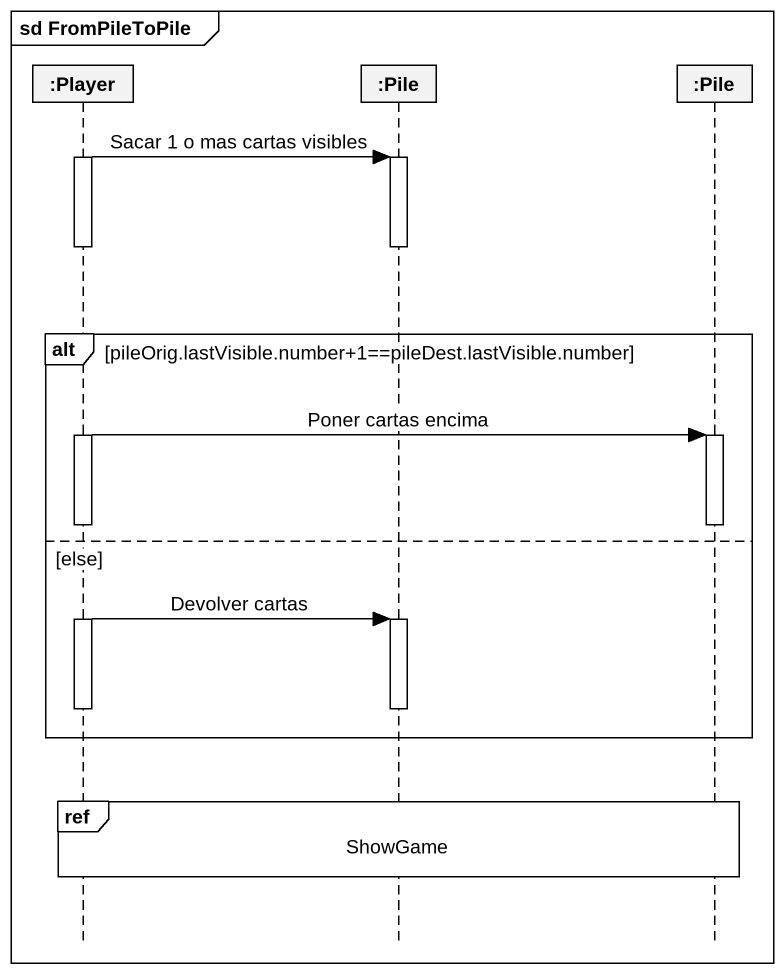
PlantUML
@startuml
mainframe sd FromPileToPile
hide footbox
participant ":Player" as Player
participant ":Pile" as Pile
participant ":Pile" as Pile_2

activate Player
Player -> Pile : Sacar 1 o mas cartas visibles
activate Pile
deactivate Pile
alt pileOrig.lastVisible.number+1==pileDest.lastVisible.number
  Player -> Pile_2 : Poner cartas encima
  activate Pile_2
  deactivate Pile_2
else else
  Player -> Pile : Devolver cartas
  activate Pile
  deactivate Player
  deactivate Pile
end
ref over Player, Pile, Pile_2 : ShowGame
@enduml
